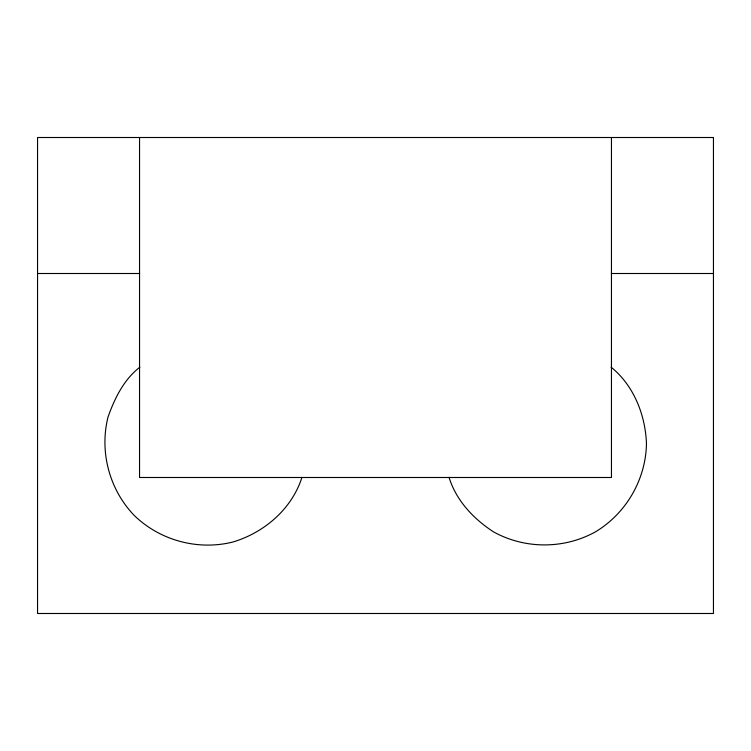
<?xml version="1.0" encoding="UTF-8"?>
<svg xmlns="http://www.w3.org/2000/svg" width="751" height="751" viewBox="0 0 751 751"><rect width="100%" height="100%" fill="white"/><g stroke="black" fill="none" stroke-linecap="round" stroke-linejoin="round"><path stroke-width="1.13" d="M301.949 477.383C291.867 509.037 264.277 532.6 232.923 542.015C198.076 550.727 160.226 540.589 134.401 515.618C109.439 489.802 99.292 451.942 108.003 417.096C114.612 398.387 123.859 379.471 139.911 367.145M37.55 273.505L139.639 273.505M611.361 273.505L713.45 273.505M611.089 367.145C633.778 385.479 645.316 414.768 646.47 443.494C645.869 479.41 626.268 513.346 595.477 531.83C564.067 549.263 524.883 549.263 493.473 531.83C473.468 518.828 456.223 500.56 449.051 477.383M611.455 137.508L611.455 477.495L139.545 477.495L139.545 137.508M713.45 137.508L37.55 137.508L37.55 613.492L713.45 613.492L713.45 137.508"/></g></svg>
